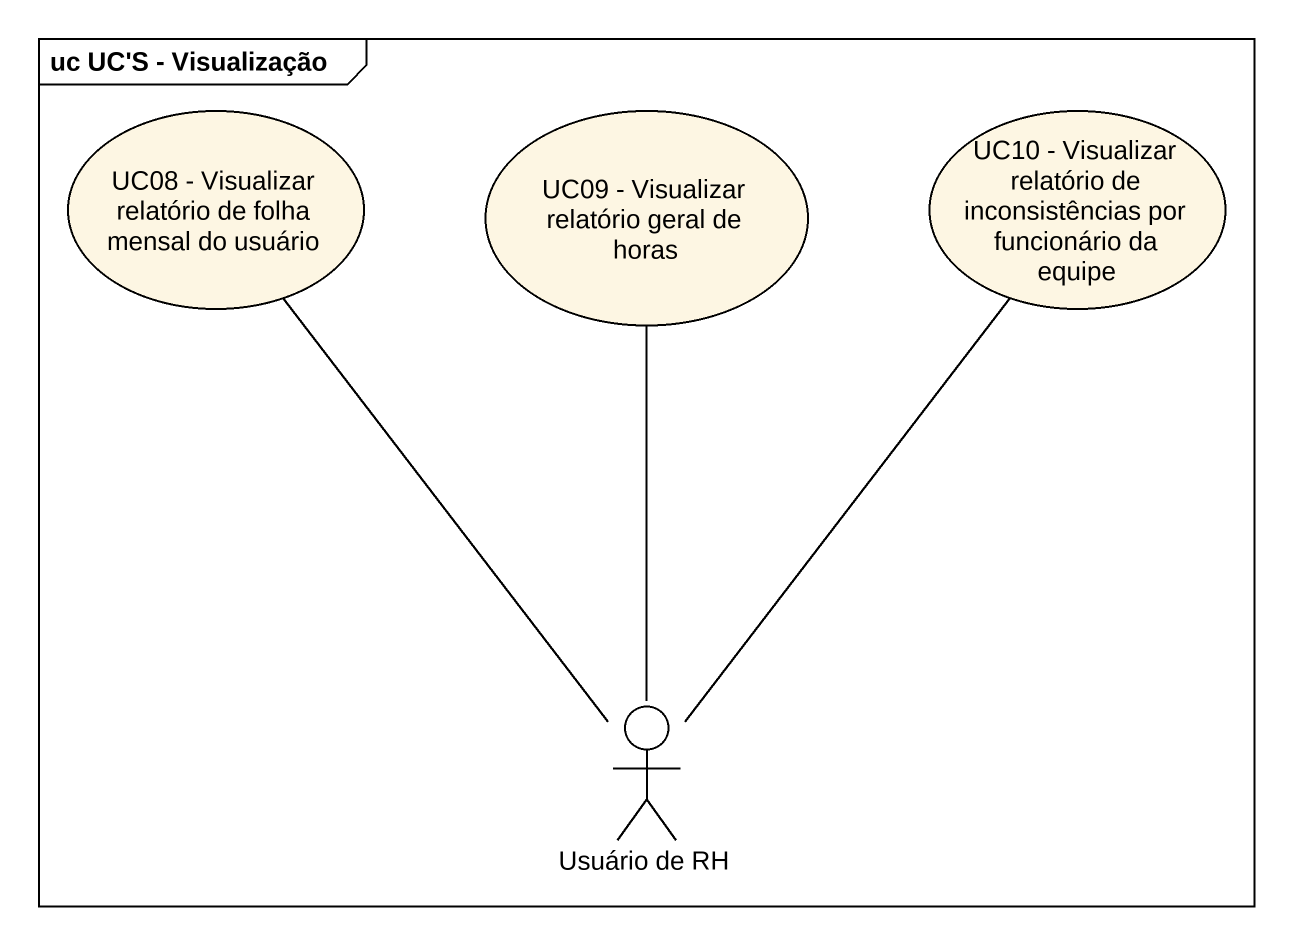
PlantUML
@startuml
mainframe uc UC'S - Visualização
usecase "UC08 - Visualizar relatório de folha mensal do usuário" as UC08_Visualizar_relatório
usecase "UC09 - Visualizar relatório geral de horas" as UC09_Visualizar_relatório
usecase "UC10 - Visualizar relatório de inconsistências por funcionário da equipe" as UC10_Visualizar_relatório
actor "Usuário de RH" as Usuário_de_RH
Usuário_de_RH -up- UC08_Visualizar_relatório
Usuário_de_RH -up- UC09_Visualizar_relatório
Usuário_de_RH -up- UC10_Visualizar_relatório
@enduml
